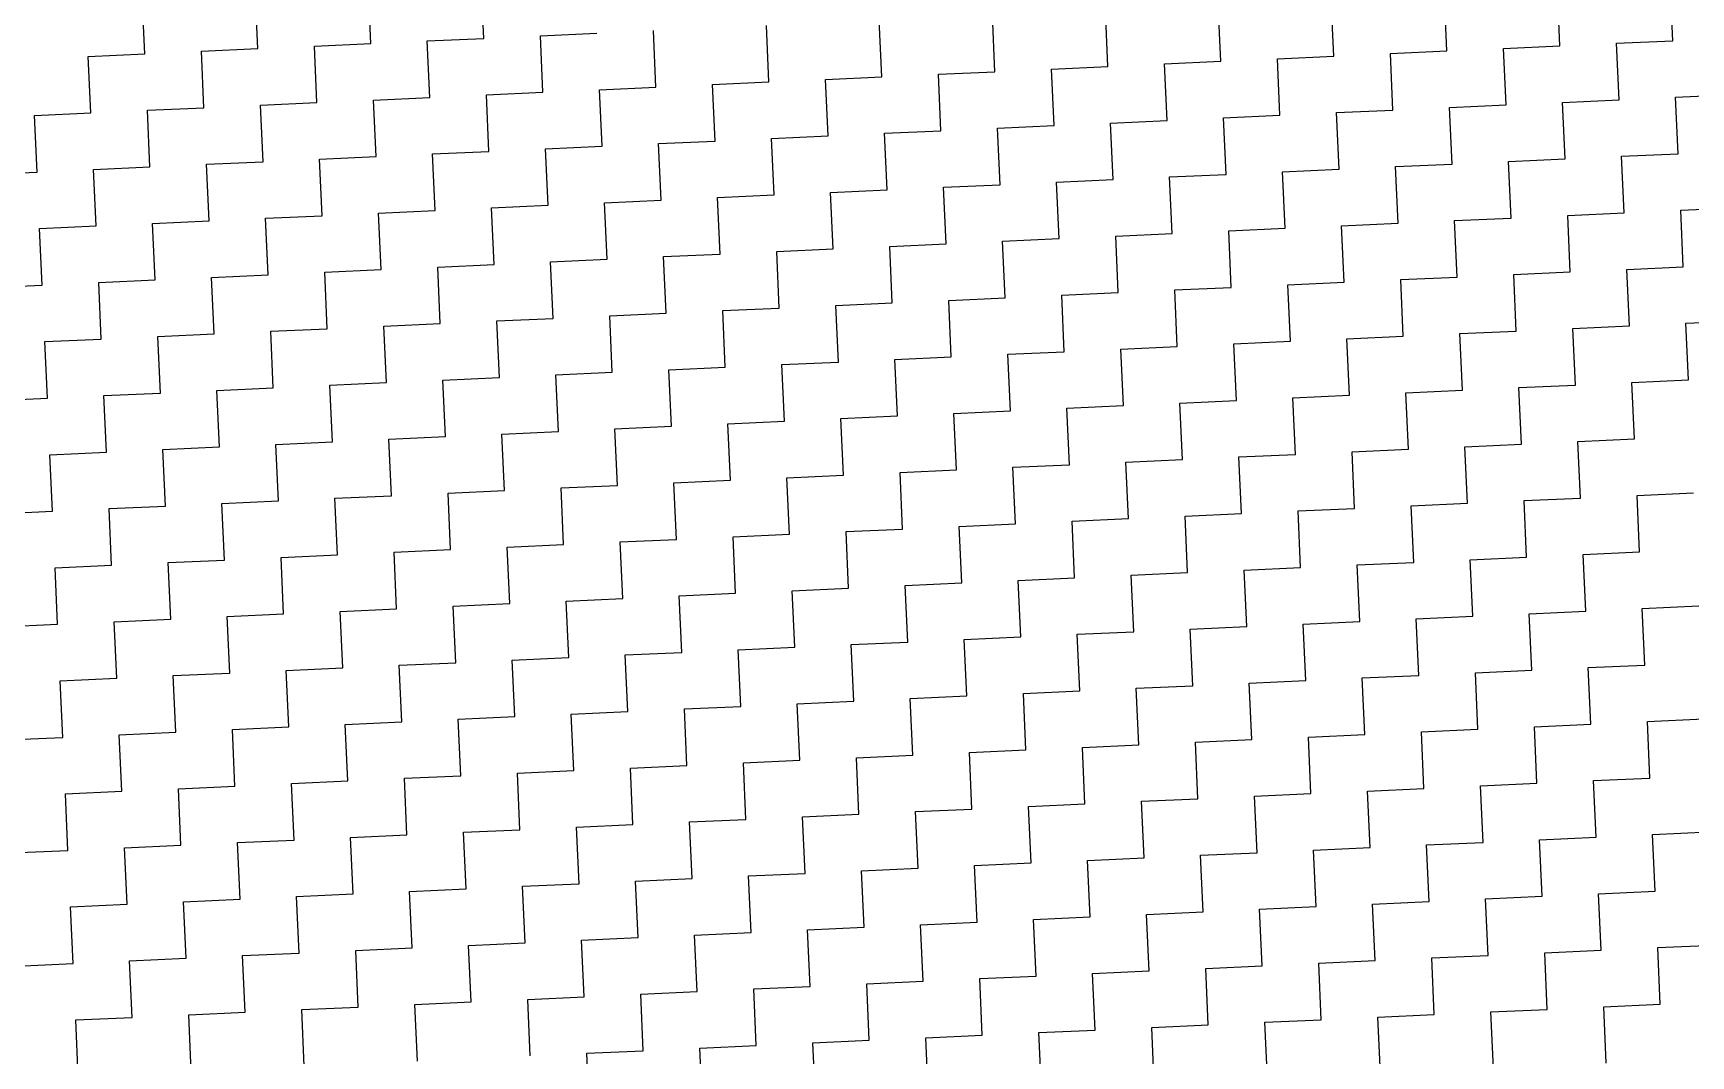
# Model space of a CAD drawing. Header units: metres. Extents: x 280741 to 282709, y 2085398 to 2088597.
# Drawn here: x 282324.9 to 282509.1, y 2086768.1 to 2086881.7 of the extents above; entities that cross this region are included whole.
import ezdxf

# ---------------------------------------------------------------- set-up
doc = ezdxf.new("R2010")
doc.units = ezdxf.units.M
doc.layers.add('POLY_HATCH', color=12, linetype='Continuous')

msp = doc.modelspace()

# ---------------------------------------------------------------- linework, layer by layer
at = {"layer": 'POLY_HATCH', "linetype": 'Continuous'}
for p, q in [((282362.43, 2086880.55), (282362.14, 2086886.82)), ((282374.98, 2086881.12), (282374.69, 2086887.4)), ((282507.07, 2086880.86), (282506.78, 2086887.14)), ((282337.32, 2086879.4), (282337.03, 2086885.68)), ((282349.87, 2086879.98), (282349.59, 2086886.25)), ((282469.41, 2086879.14), (282469.12, 2086885.42)), ((282481.96, 2086879.72), (282481.68, 2086885.99)), ((282494.52, 2086880.29), (282494.23, 2086886.57)), ((282419.2, 2086876.85), (282418.91, 2086883.13)), ((282431.75, 2086877.42), (282431.47, 2086883.7)), ((282444.31, 2086878), (282444.02, 2086884.27)), ((282456.86, 2086878.57), (282456.57, 2086884.85)), ((282381.26, 2086881.41), (282387.53, 2086881.69)), ((282381.54, 2086875.13), (282381.26, 2086881.41)), ((282394.09, 2086875.7), (282393.81, 2086881.98)), ((282406.65, 2086876.28), (282406.36, 2086882.55)), ((282331.04, 2086879.12), (282337.32, 2086879.4)), ((282343.6, 2086879.69), (282349.87, 2086879.98)), ((282343.88, 2086873.41), (282343.6, 2086879.69)), ((282356.15, 2086880.26), (282362.43, 2086880.55)), ((282356.44, 2086873.99), (282356.15, 2086880.26)), ((282368.7, 2086880.83), (282374.98, 2086881.12)), ((282368.99, 2086874.56), (282368.7, 2086880.83)), ((282475.69, 2086879.43), (282481.96, 2086879.72)), ((282475.97, 2086873.15), (282475.69, 2086879.43)), ((282488.24, 2086880), (282494.52, 2086880.29)), ((282488.53, 2086873.73), (282488.24, 2086880)), ((282500.79, 2086880.58), (282507.07, 2086880.86)), ((282501.08, 2086874.3), (282500.79, 2086880.58)), ((282331.33, 2086872.84), (282331.04, 2086879.12)), ((282438.03, 2086877.71), (282444.31, 2086878)), ((282438.32, 2086871.43), (282438.03, 2086877.71)), ((282450.58, 2086878.28), (282456.86, 2086878.57)), ((282450.87, 2086872.01), (282450.58, 2086878.28)), ((282463.13, 2086878.86), (282469.41, 2086879.14)), ((282463.42, 2086872.58), (282463.13, 2086878.86)), ((282387.82, 2086875.42), (282394.09, 2086875.7)), ((282400.37, 2086875.99), (282406.65, 2086876.28)), ((282400.66, 2086869.72), (282400.37, 2086875.99)), ((282412.92, 2086876.56), (282419.2, 2086876.85)), ((282413.21, 2086870.29), (282412.92, 2086876.56)), ((282425.48, 2086877.14), (282431.75, 2086877.42)), ((282425.76, 2086870.86), (282425.48, 2086877.14)), ((282350.16, 2086873.7), (282356.44, 2086873.99)), ((282362.71, 2086874.27), (282368.99, 2086874.56)), ((282363, 2086868), (282362.71, 2086874.27)), ((282375.27, 2086874.85), (282381.54, 2086875.13)), ((282375.55, 2086868.57), (282375.27, 2086874.85)), ((282388.11, 2086869.14), (282387.82, 2086875.42)), ((282494.8, 2086874.01), (282501.08, 2086874.3)), ((282495.09, 2086867.74), (282494.8, 2086874.01)), ((282507.36, 2086874.59), (282513.63, 2086874.87)), ((282507.64, 2086868.31), (282507.36, 2086874.59)), ((282325.06, 2086872.55), (282331.33, 2086872.84)), ((282325.34, 2086866.28), (282325.06, 2086872.55)), ((282337.61, 2086873.13), (282343.88, 2086873.41)), ((282337.89, 2086866.85), (282337.61, 2086873.13)), ((282350.45, 2086867.42), (282350.16, 2086873.7)), ((282444.59, 2086871.72), (282450.87, 2086872.01)), ((282457.14, 2086872.29), (282463.42, 2086872.58)), ((282457.43, 2086866.02), (282457.14, 2086872.29)), ((282469.7, 2086872.87), (282475.97, 2086873.15)), ((282469.98, 2086866.59), (282469.7, 2086872.87)), ((282482.25, 2086873.44), (282488.53, 2086873.73)), ((282482.54, 2086867.16), (282482.25, 2086873.44)), ((282406.93, 2086870), (282413.21, 2086870.29)), ((282419.49, 2086870.58), (282425.76, 2086870.86)), ((282419.77, 2086864.3), (282419.49, 2086870.58)), ((282432.04, 2086871.15), (282438.32, 2086871.43)), ((282432.33, 2086864.87), (282432.04, 2086871.15)), ((282444.88, 2086865.45), (282444.59, 2086871.72)), ((282369.28, 2086868.28), (282375.55, 2086868.57)), ((282381.83, 2086868.86), (282388.11, 2086869.14)), ((282382.12, 2086862.58), (282381.83, 2086868.86)), ((282394.38, 2086869.43), (282400.66, 2086869.72)), ((282394.67, 2086863.15), (282394.38, 2086869.43)), ((282407.22, 2086863.73), (282406.93, 2086870)), ((282501.37, 2086868.02), (282507.64, 2086868.31)), ((282331.62, 2086866.56), (282337.89, 2086866.85)), ((282331.9, 2086860.29), (282331.62, 2086866.56)), ((282344.17, 2086867.14), (282350.45, 2086867.42)), ((282344.46, 2086860.86), (282344.17, 2086867.14)), ((282356.72, 2086867.71), (282363, 2086868)), ((282357.01, 2086861.43), (282356.72, 2086867.71)), ((282369.56, 2086862.01), (282369.28, 2086868.28)), ((282463.71, 2086866.3), (282469.98, 2086866.59)), ((282476.26, 2086866.88), (282482.54, 2086867.16)), ((282476.55, 2086860.6), (282476.26, 2086866.88)), ((282488.81, 2086867.45), (282495.09, 2086867.74)), ((282489.1, 2086861.17), (282488.81, 2086867.45)), ((282501.65, 2086861.75), (282501.37, 2086868.02)), ((282319.07, 2086865.99), (282325.34, 2086866.28)), ((282426.05, 2086864.59), (282432.33, 2086864.87)), ((282438.6, 2086865.16), (282444.88, 2086865.45)), ((282438.89, 2086858.88), (282438.6, 2086865.16)), ((282451.16, 2086865.73), (282457.43, 2086866.02)), ((282451.44, 2086859.46), (282451.16, 2086865.73)), ((282463.99, 2086860.03), (282463.71, 2086866.3)), ((282388.39, 2086862.87), (282394.67, 2086863.15)), ((282388.68, 2086856.59), (282388.39, 2086862.87)), ((282400.94, 2086863.44), (282407.22, 2086863.73)), ((282401.23, 2086857.16), (282400.94, 2086863.44)), ((282413.5, 2086864.01), (282419.77, 2086864.3)), ((282413.78, 2086857.74), (282413.5, 2086864.01)), ((282426.34, 2086858.31), (282426.05, 2086864.59)), ((282350.73, 2086861.15), (282357.01, 2086861.43)), ((282351.02, 2086854.87), (282350.73, 2086861.15)), ((282363.29, 2086861.72), (282369.56, 2086862.01)), ((282363.57, 2086855.44), (282363.29, 2086861.72)), ((282375.84, 2086862.29), (282382.12, 2086862.58)), ((282376.13, 2086856.02), (282375.84, 2086862.29)), ((282482.82, 2086860.89), (282489.1, 2086861.17)), ((282495.38, 2086861.46), (282501.65, 2086861.75)), ((282495.66, 2086855.19), (282495.38, 2086861.46)), ((282507.93, 2086862.03), (282514.2, 2086862.32)), ((282508.22, 2086855.76), (282507.93, 2086862.03)), ((282325.63, 2086860), (282331.9, 2086860.29)), ((282325.91, 2086853.72), (282325.63, 2086860)), ((282338.18, 2086860.57), (282344.46, 2086860.86)), ((282338.47, 2086854.3), (282338.18, 2086860.57)), ((282445.17, 2086859.17), (282451.44, 2086859.46)), ((282445.45, 2086852.89), (282445.17, 2086859.17)), ((282457.72, 2086859.74), (282463.99, 2086860.03)), ((282458, 2086853.47), (282457.72, 2086859.74)), ((282470.27, 2086860.32), (282476.55, 2086860.6)), ((282470.56, 2086854.04), (282470.27, 2086860.32)), ((282483.11, 2086854.61), (282482.82, 2086860.89)), ((282407.51, 2086857.45), (282413.78, 2086857.74)), ((282407.79, 2086851.17), (282407.51, 2086857.45)), ((282420.06, 2086858.02), (282426.34, 2086858.31)), ((282420.35, 2086851.75), (282420.06, 2086858.02)), ((282432.61, 2086858.6), (282438.89, 2086858.88)), ((282432.9, 2086852.32), (282432.61, 2086858.6)), ((282357.3, 2086855.16), (282363.57, 2086855.44)), ((282369.85, 2086855.73), (282376.13, 2086856.02)), ((282370.14, 2086849.45), (282369.85, 2086855.73)), ((282382.4, 2086856.3), (282388.68, 2086856.59)), ((282382.69, 2086850.03), (282382.4, 2086856.3)), ((282394.95, 2086856.88), (282401.23, 2086857.16)), ((282395.24, 2086850.6), (282394.95, 2086856.88)), ((282501.94, 2086855.47), (282508.22, 2086855.76)), ((282502.23, 2086849.2), (282501.94, 2086855.47)), ((282319.64, 2086853.44), (282325.91, 2086853.72)), ((282332.19, 2086854.01), (282338.47, 2086854.3)), ((282332.48, 2086847.73), (282332.19, 2086854.01)), ((282344.74, 2086854.58), (282351.02, 2086854.87)), ((282345.03, 2086848.31), (282344.74, 2086854.58)), ((282357.58, 2086848.88), (282357.3, 2086855.16)), ((282464.28, 2086853.75), (282470.56, 2086854.04)), ((282464.57, 2086847.48), (282464.28, 2086853.75)), ((282476.83, 2086854.33), (282483.11, 2086854.61)), ((282477.12, 2086848.05), (282476.83, 2086854.33)), ((282489.39, 2086854.9), (282495.66, 2086855.19)), ((282489.67, 2086848.62), (282489.39, 2086854.9)), ((282414.07, 2086851.46), (282420.35, 2086851.75)), ((282426.62, 2086852.03), (282432.9, 2086852.32)), ((282426.91, 2086845.76), (282426.62, 2086852.03)), ((282439.18, 2086852.61), (282445.45, 2086852.89)), ((282439.46, 2086846.33), (282439.18, 2086852.61)), ((282451.73, 2086853.18), (282458, 2086853.47)), ((282452.01, 2086846.9), (282451.73, 2086853.18)), ((282376.41, 2086849.74), (282382.69, 2086850.03)), ((282388.96, 2086850.31), (282395.24, 2086850.6)), ((282389.25, 2086844.04), (282388.96, 2086850.31)), ((282401.52, 2086850.89), (282407.79, 2086851.17)), ((282401.8, 2086844.61), (282401.52, 2086850.89)), ((282414.36, 2086845.18), (282414.07, 2086851.46)), ((282338.75, 2086848.02), (282345.03, 2086848.31)), ((282351.31, 2086848.59), (282357.58, 2086848.88)), ((282351.59, 2086842.32), (282351.31, 2086848.59)), ((282363.86, 2086849.17), (282370.14, 2086849.45)), ((282364.15, 2086842.89), (282363.86, 2086849.17)), ((282376.7, 2086843.46), (282376.41, 2086849.74)), ((282483.4, 2086848.34), (282489.67, 2086848.62)), ((282483.68, 2086842.06), (282483.4, 2086848.34)), ((282495.95, 2086848.91), (282502.23, 2086849.2)), ((282496.24, 2086842.63), (282495.95, 2086848.91)), ((282508.5, 2086849.48), (282514.78, 2086849.77)), ((282508.79, 2086843.21), (282508.5, 2086849.48)), ((282326.2, 2086847.45), (282332.48, 2086847.73)), ((282326.49, 2086841.17), (282326.2, 2086847.45)), ((282339.04, 2086841.74), (282338.75, 2086848.02)), ((282433.19, 2086846.04), (282439.46, 2086846.33)), ((282445.74, 2086846.62), (282452.01, 2086846.9)), ((282446.03, 2086840.34), (282445.74, 2086846.62)), ((282458.29, 2086847.19), (282464.57, 2086847.48)), ((282458.58, 2086840.91), (282458.29, 2086847.19)), ((282470.84, 2086847.76), (282477.12, 2086848.05)), ((282471.13, 2086841.49), (282470.84, 2086847.76)), ((282395.53, 2086844.32), (282401.8, 2086844.61)), ((282408.08, 2086844.9), (282414.36, 2086845.18)), ((282408.37, 2086838.62), (282408.08, 2086844.9)), ((282420.63, 2086845.47), (282426.91, 2086845.76)), ((282420.92, 2086839.19), (282420.63, 2086845.47)), ((282433.47, 2086839.77), (282433.19, 2086846.04)), ((282357.87, 2086842.6), (282364.15, 2086842.89)), ((282358.16, 2086836.33), (282357.87, 2086842.6)), ((282370.42, 2086843.18), (282376.7, 2086843.46)), ((282370.71, 2086836.9), (282370.42, 2086843.18)), ((282382.98, 2086843.75), (282389.25, 2086844.04)), ((282383.26, 2086837.47), (282382.98, 2086843.75)), ((282395.81, 2086838.05), (282395.53, 2086844.32)), ((282489.96, 2086842.35), (282496.24, 2086842.63)), ((282502.51, 2086842.92), (282508.79, 2086843.21)), ((282502.8, 2086836.64), (282502.51, 2086842.92)), ((282320.21, 2086840.88), (282326.49, 2086841.17)), ((282332.76, 2086841.46), (282339.04, 2086841.74)), ((282333.05, 2086835.18), (282332.76, 2086841.46)), ((282345.32, 2086842.03), (282351.59, 2086842.32)), ((282345.6, 2086835.75), (282345.32, 2086842.03)), ((282452.3, 2086840.63), (282458.58, 2086840.91)), ((282464.85, 2086841.2), (282471.13, 2086841.49)), ((282465.14, 2086834.92), (282464.85, 2086841.2)), ((282477.41, 2086841.77), (282483.68, 2086842.06)), ((282477.69, 2086835.5), (282477.41, 2086841.77)), ((282490.25, 2086836.07), (282489.96, 2086842.35)), ((282414.64, 2086838.91), (282420.92, 2086839.19)), ((282414.93, 2086832.63), (282414.64, 2086838.91)), ((282427.2, 2086839.48), (282433.47, 2086839.77)), ((282427.48, 2086833.2), (282427.2, 2086839.48)), ((282439.75, 2086840.05), (282446.03, 2086840.34)), ((282440.04, 2086833.78), (282439.75, 2086840.05)), ((282452.59, 2086834.35), (282452.3, 2086840.63)), ((282376.99, 2086837.19), (282383.26, 2086837.47)), ((282377.27, 2086830.91), (282376.99, 2086837.19)), ((282389.54, 2086837.76), (282395.81, 2086838.05)), ((282389.82, 2086831.48), (282389.54, 2086837.76)), ((282402.09, 2086838.33), (282408.37, 2086838.62)), ((282402.38, 2086832.06), (282402.09, 2086838.33)), ((282326.77, 2086834.89), (282333.05, 2086835.18)), ((282339.33, 2086835.47), (282345.6, 2086835.75)), ((282339.61, 2086829.19), (282339.33, 2086835.47)), ((282351.88, 2086836.04), (282358.16, 2086836.33)), ((282352.17, 2086829.76), (282351.88, 2086836.04)), ((282364.43, 2086836.61), (282370.71, 2086836.9)), ((282364.72, 2086830.34), (282364.43, 2086836.61)), ((282471.42, 2086835.21), (282477.69, 2086835.5)), ((282471.7, 2086828.93), (282471.42, 2086835.21)), ((282483.97, 2086835.78), (282490.25, 2086836.07)), ((282484.26, 2086829.51), (282483.97, 2086835.78)), ((282496.52, 2086836.36), (282502.8, 2086836.64)), ((282496.81, 2086830.08), (282496.52, 2086836.36)), ((282327.06, 2086828.62), (282326.77, 2086834.89)), ((282433.76, 2086833.49), (282440.04, 2086833.78)), ((282434.05, 2086827.21), (282433.76, 2086833.49)), ((282446.31, 2086834.06), (282452.59, 2086834.35)), ((282446.6, 2086827.79), (282446.31, 2086834.06)), ((282458.86, 2086834.64), (282465.14, 2086834.92)), ((282459.15, 2086828.36), (282458.86, 2086834.64)), ((282383.55, 2086831.2), (282389.82, 2086831.48)), ((282396.1, 2086831.77), (282402.38, 2086832.06)), ((282396.39, 2086825.49), (282396.1, 2086831.77)), ((282408.65, 2086832.34), (282414.93, 2086832.63)), ((282408.94, 2086826.07), (282408.65, 2086832.34)), ((282421.21, 2086832.92), (282427.48, 2086833.2)), ((282421.49, 2086826.64), (282421.21, 2086832.92)), ((282345.89, 2086829.48), (282352.17, 2086829.76)), ((282358.44, 2086830.05), (282364.72, 2086830.34)), ((282358.73, 2086823.77), (282358.44, 2086830.05)), ((282371, 2086830.62), (282377.27, 2086830.91)), ((282371.28, 2086824.35), (282371, 2086830.62)), ((282383.83, 2086824.92), (282383.55, 2086831.2)), ((282490.53, 2086829.79), (282496.81, 2086830.08)), ((282490.82, 2086823.52), (282490.53, 2086829.79)), ((282503.09, 2086830.37), (282509.36, 2086830.65)), ((282503.37, 2086824.09), (282503.09, 2086830.37)), ((282320.79, 2086828.33), (282327.06, 2086828.62)), ((282333.34, 2086828.9), (282339.61, 2086829.19)), ((282333.62, 2086822.63), (282333.34, 2086828.9)), ((282346.18, 2086823.2), (282345.89, 2086829.48)), ((282452.87, 2086828.07), (282459.15, 2086828.36)), ((282453.16, 2086821.8), (282452.87, 2086828.07)), ((282465.43, 2086828.65), (282471.7, 2086828.93)), ((282465.71, 2086822.37), (282465.43, 2086828.65)), ((282477.98, 2086829.22), (282484.26, 2086829.51)), ((282478.27, 2086822.94), (282477.98, 2086829.22)), ((282402.66, 2086825.78), (282408.94, 2086826.07)), ((282415.22, 2086826.35), (282421.49, 2086826.64)), ((282415.5, 2086820.08), (282415.22, 2086826.35)), ((282427.77, 2086826.93), (282434.05, 2086827.21)), ((282428.06, 2086820.65), (282427.77, 2086826.93)), ((282440.32, 2086827.5), (282446.6, 2086827.79)), ((282440.61, 2086821.22), (282440.32, 2086827.5)), ((282365.01, 2086824.06), (282371.28, 2086824.35)), ((282377.56, 2086824.63), (282383.83, 2086824.92)), ((282377.85, 2086818.36), (282377.56, 2086824.63)), ((282390.11, 2086825.21), (282396.39, 2086825.49)), ((282390.4, 2086818.93), (282390.11, 2086825.21)), ((282402.95, 2086819.5), (282402.66, 2086825.78)), ((282327.35, 2086822.34), (282333.62, 2086822.63)), ((282327.63, 2086816.07), (282327.35, 2086822.34)), ((282339.9, 2086822.91), (282346.18, 2086823.2)), ((282340.19, 2086816.64), (282339.9, 2086822.91)), ((282352.45, 2086823.49), (282358.73, 2086823.77)), ((282352.74, 2086817.21), (282352.45, 2086823.49)), ((282365.29, 2086817.78), (282365.01, 2086824.06)), ((282459.44, 2086822.08), (282465.71, 2086822.37)), ((282471.99, 2086822.66), (282478.27, 2086822.94)), ((282472.28, 2086816.38), (282471.99, 2086822.66)), ((282484.54, 2086823.23), (282490.82, 2086823.52)), ((282484.83, 2086816.95), (282484.54, 2086823.23)), ((282497.1, 2086823.8), (282503.37, 2086824.09)), ((282497.38, 2086817.53), (282497.1, 2086823.8)), ((282421.78, 2086820.36), (282428.06, 2086820.65)), ((282434.33, 2086820.94), (282440.61, 2086821.22)), ((282434.62, 2086814.66), (282434.33, 2086820.94)), ((282446.88, 2086821.51), (282453.16, 2086821.8)), ((282447.17, 2086815.23), (282446.88, 2086821.51)), ((282459.72, 2086815.81), (282459.44, 2086822.08)), ((282384.12, 2086818.64), (282390.4, 2086818.93)), ((282384.41, 2086812.37), (282384.12, 2086818.64)), ((282396.67, 2086819.22), (282402.95, 2086819.5)), ((282396.96, 2086812.94), (282396.67, 2086819.22)), ((282409.23, 2086819.79), (282415.5, 2086820.08)), ((282409.51, 2086813.51), (282409.23, 2086819.79)), ((282422.07, 2086814.09), (282421.78, 2086820.36)), ((282346.46, 2086816.93), (282352.74, 2086817.21)), ((282346.75, 2086810.65), (282346.46, 2086816.93)), ((282359.02, 2086817.5), (282365.29, 2086817.78)), ((282359.3, 2086811.22), (282359.02, 2086817.5)), ((282371.57, 2086818.07), (282377.85, 2086818.36)), ((282371.86, 2086811.8), (282371.57, 2086818.07)), ((282478.55, 2086816.67), (282484.83, 2086816.95)), ((282491.11, 2086817.24), (282497.38, 2086817.53)), ((282491.39, 2086810.96), (282491.11, 2086817.24)), ((282503.66, 2086817.81), (282509.93, 2086818.1)), ((282503.95, 2086811.54), (282503.66, 2086817.81)), ((282321.36, 2086815.78), (282327.63, 2086816.07)), ((282333.91, 2086816.35), (282340.19, 2086816.64)), ((282334.2, 2086810.08), (282333.91, 2086816.35)), ((282440.9, 2086814.95), (282447.17, 2086815.23)), ((282441.18, 2086808.67), (282440.9, 2086814.95)), ((282453.45, 2086815.52), (282459.72, 2086815.81)), ((282453.73, 2086809.24), (282453.45, 2086815.52)), ((282466, 2086816.09), (282472.28, 2086816.38)), ((282466.29, 2086809.82), (282466, 2086816.09)), ((282478.84, 2086810.39), (282478.55, 2086816.67)), ((282403.24, 2086813.23), (282409.51, 2086813.51)), ((282403.52, 2086806.95), (282403.24, 2086813.23)), ((282415.79, 2086813.8), (282422.07, 2086814.09)), ((282416.08, 2086807.53), (282415.79, 2086813.8)), ((282428.34, 2086814.37), (282434.62, 2086814.66)), ((282428.63, 2086808.1), (282428.34, 2086814.37)), ((282365.58, 2086811.51), (282371.86, 2086811.8)), ((282365.87, 2086805.23), (282365.58, 2086811.51)), ((282378.13, 2086812.08), (282384.41, 2086812.37)), ((282378.42, 2086805.81), (282378.13, 2086812.08)), ((282390.68, 2086812.66), (282396.96, 2086812.94)), ((282390.97, 2086806.38), (282390.68, 2086812.66)), ((282497.67, 2086811.25), (282503.95, 2086811.54)), ((282497.96, 2086804.97), (282497.67, 2086811.25)), ((282327.92, 2086809.79), (282334.2, 2086810.08)), ((282328.21, 2086803.51), (282327.92, 2086809.79)), ((282340.47, 2086810.36), (282346.75, 2086810.65)), ((282340.76, 2086804.09), (282340.47, 2086810.36)), ((282353.03, 2086810.94), (282359.3, 2086811.22)), ((282353.31, 2086804.66), (282353.03, 2086810.94)), ((282460.01, 2086809.53), (282466.29, 2086809.82)), ((282460.3, 2086803.26), (282460.01, 2086809.53)), ((282472.56, 2086810.1), (282478.84, 2086810.39)), ((282472.85, 2086803.83), (282472.56, 2086810.1)), ((282485.12, 2086810.68), (282491.39, 2086810.96)), ((282485.4, 2086804.4), (282485.12, 2086810.68)), ((282422.35, 2086807.81), (282428.63, 2086808.1)), ((282422.64, 2086801.54), (282422.35, 2086807.81)), ((282434.91, 2086808.38), (282441.18, 2086808.67)), ((282435.19, 2086802.11), (282434.91, 2086808.38)), ((282447.46, 2086808.96), (282453.73, 2086809.24)), ((282447.74, 2086802.68), (282447.46, 2086808.96)), ((282372.14, 2086805.52), (282378.42, 2086805.81)), ((282384.69, 2086806.09), (282390.97, 2086806.38)), ((282384.98, 2086799.82), (282384.69, 2086806.09)), ((282397.25, 2086806.67), (282403.52, 2086806.95)), ((282397.53, 2086800.39), (282397.25, 2086806.67)), ((282409.8, 2086807.24), (282416.08, 2086807.53)), ((282410.09, 2086800.96), (282409.8, 2086807.24)), ((282334.48, 2086803.8), (282340.76, 2086804.09)), ((282347.04, 2086804.37), (282353.31, 2086804.66)), ((282347.32, 2086798.1), (282347.04, 2086804.37)), ((282359.59, 2086804.95), (282365.87, 2086805.23)), ((282359.88, 2086798.67), (282359.59, 2086804.95)), ((282372.43, 2086799.24), (282372.14, 2086805.52)), ((282479.13, 2086804.11), (282485.4, 2086804.4)), ((282479.41, 2086797.84), (282479.13, 2086804.11)), ((282491.68, 2086804.69), (282497.96, 2086804.97)), ((282491.97, 2086798.41), (282491.68, 2086804.69)), ((282504.23, 2086805.26), (282510.51, 2086805.55)), ((282504.52, 2086798.98), (282504.23, 2086805.26)), ((282321.93, 2086803.23), (282328.21, 2086803.51)), ((282334.77, 2086797.52), (282334.48, 2086803.8)), ((282428.92, 2086801.82), (282435.19, 2086802.11)), ((282441.47, 2086802.4), (282447.74, 2086802.68)), ((282441.75, 2086796.12), (282441.47, 2086802.4)), ((282454.02, 2086802.97), (282460.3, 2086803.26)), ((282454.31, 2086796.69), (282454.02, 2086802.97)), ((282466.57, 2086803.54), (282472.85, 2086803.83)), ((282466.86, 2086797.27), (282466.57, 2086803.54)), ((282391.26, 2086800.1), (282397.53, 2086800.39)), ((282403.81, 2086800.68), (282410.09, 2086800.96)), ((282404.1, 2086794.4), (282403.81, 2086800.68)), ((282416.36, 2086801.25), (282422.64, 2086801.54)), ((282416.65, 2086794.97), (282416.36, 2086801.25)), ((282429.2, 2086795.55), (282428.92, 2086801.82)), ((282353.6, 2086798.38), (282359.88, 2086798.67)), ((282353.89, 2086792.11), (282353.6, 2086798.38)), ((282366.15, 2086798.96), (282372.43, 2086799.24)), ((282366.44, 2086792.68), (282366.15, 2086798.96)), ((282378.71, 2086799.53), (282384.98, 2086799.82)), ((282378.99, 2086793.25), (282378.71, 2086799.53)), ((282391.54, 2086793.83), (282391.26, 2086800.1)), ((282485.69, 2086798.13), (282491.97, 2086798.41)), ((282498.24, 2086798.7), (282504.52, 2086798.98)), ((282498.53, 2086792.42), (282498.24, 2086798.7)), ((282328.49, 2086797.24), (282334.77, 2086797.52)), ((282328.78, 2086790.96), (282328.49, 2086797.24)), ((282341.05, 2086797.81), (282347.32, 2086798.1)), ((282341.33, 2086791.53), (282341.05, 2086797.81)), ((282448.03, 2086796.41), (282454.31, 2086796.69)), ((282460.58, 2086796.98), (282466.86, 2086797.27)), ((282460.87, 2086790.7), (282460.58, 2086796.98)), ((282473.14, 2086797.55), (282479.41, 2086797.84)), ((282473.42, 2086791.28), (282473.14, 2086797.55)), ((282485.98, 2086791.85), (282485.69, 2086798.13)), ((282410.37, 2086794.69), (282416.65, 2086794.97)), ((282410.66, 2086788.41), (282410.37, 2086794.69)), ((282422.93, 2086795.26), (282429.2, 2086795.55)), ((282423.21, 2086788.98), (282422.93, 2086795.26)), ((282435.48, 2086795.83), (282441.75, 2086796.12)), ((282435.77, 2086789.56), (282435.48, 2086795.83)), ((282448.32, 2086790.13), (282448.03, 2086796.41)), ((282372.72, 2086792.97), (282378.99, 2086793.25)), ((282373, 2086786.69), (282372.72, 2086792.97)), ((282385.27, 2086793.54), (282391.54, 2086793.83)), ((282385.55, 2086787.26), (282385.27, 2086793.54)), ((282397.82, 2086794.11), (282404.1, 2086794.4)), ((282398.11, 2086787.84), (282397.82, 2086794.11)), ((282504.8, 2086792.71), (282511.08, 2086793)), ((282335.06, 2086791.25), (282341.33, 2086791.53)), ((282335.34, 2086784.97), (282335.06, 2086791.25)), ((282347.61, 2086791.82), (282353.89, 2086792.11)), ((282347.9, 2086785.54), (282347.61, 2086791.82)), ((282360.16, 2086792.39), (282366.44, 2086792.68)), ((282360.45, 2086786.12), (282360.16, 2086792.39)), ((282467.15, 2086790.99), (282473.42, 2086791.28)), ((282467.43, 2086784.71), (282467.15, 2086790.99)), ((282479.7, 2086791.56), (282485.98, 2086791.85)), ((282479.99, 2086785.29), (282479.7, 2086791.56)), ((282492.25, 2086792.14), (282498.53, 2086792.42)), ((282492.54, 2086785.86), (282492.25, 2086792.14)), ((282505.09, 2086786.43), (282504.8, 2086792.71)), ((282322.5, 2086790.67), (282328.78, 2086790.96)), ((282429.49, 2086789.27), (282435.77, 2086789.56)), ((282429.78, 2086782.99), (282429.49, 2086789.27)), ((282442.04, 2086789.84), (282448.32, 2086790.13)), ((282442.33, 2086783.57), (282442.04, 2086789.84)), ((282454.59, 2086790.42), (282460.87, 2086790.7)), ((282454.88, 2086784.14), (282454.59, 2086790.42)), ((282391.83, 2086787.55), (282398.11, 2086787.84)), ((282392.12, 2086781.27), (282391.83, 2086787.55)), ((282404.38, 2086788.12), (282410.66, 2086788.41)), ((282404.67, 2086781.85), (282404.38, 2086788.12)), ((282416.94, 2086788.7), (282423.21, 2086788.98)), ((282417.22, 2086782.42), (282416.94, 2086788.7)), ((282341.62, 2086785.26), (282347.9, 2086785.54)), ((282354.17, 2086785.83), (282360.45, 2086786.12)), ((282354.46, 2086779.55), (282354.17, 2086785.83)), ((282366.73, 2086786.4), (282373, 2086786.69)), ((282367.01, 2086780.13), (282366.73, 2086786.4)), ((282379.28, 2086786.98), (282385.55, 2086787.26)), ((282379.56, 2086780.7), (282379.28, 2086786.98)), ((282486.26, 2086785.57), (282492.54, 2086785.86)), ((282486.55, 2086779.3), (282486.26, 2086785.57)), ((282498.82, 2086786.15), (282505.09, 2086786.43)), ((282499.1, 2086779.87), (282498.82, 2086786.15)), ((282329.07, 2086784.68), (282335.34, 2086784.97)), ((282329.35, 2086778.41), (282329.07, 2086784.68)), ((282341.91, 2086778.98), (282341.62, 2086785.26)), ((282448.6, 2086783.85), (282454.88, 2086784.14)), ((282448.89, 2086777.58), (282448.6, 2086783.85)), ((282461.16, 2086784.43), (282467.43, 2086784.71)), ((282461.44, 2086778.15), (282461.16, 2086784.43)), ((282473.71, 2086785), (282479.99, 2086785.29)), ((282474, 2086778.72), (282473.71, 2086785)), ((282398.39, 2086781.56), (282404.67, 2086781.85)), ((282410.95, 2086782.13), (282417.22, 2086782.42)), ((282411.23, 2086775.86), (282410.95, 2086782.13)), ((282423.5, 2086782.71), (282429.78, 2086782.99)), ((282423.79, 2086776.43), (282423.5, 2086782.71)), ((282436.05, 2086783.28), (282442.33, 2086783.57)), ((282436.34, 2086777), (282436.05, 2086783.28)), ((282360.74, 2086779.84), (282367.01, 2086780.13)), ((282373.29, 2086780.41), (282379.56, 2086780.7)), ((282373.58, 2086774.14), (282373.29, 2086780.41)), ((282385.84, 2086780.99), (282392.12, 2086781.27)), ((282386.13, 2086774.71), (282385.84, 2086780.99)), ((282398.68, 2086775.28), (282398.39, 2086781.56)), ((282505.38, 2086780.16), (282511.65, 2086780.44)), ((282505.66, 2086773.88), (282505.38, 2086780.16)), ((282323.08, 2086778.12), (282329.35, 2086778.41)), ((282335.63, 2086778.69), (282341.91, 2086778.98)), ((282335.92, 2086772.42), (282335.63, 2086778.69)), ((282348.18, 2086779.27), (282354.46, 2086779.55)), ((282348.47, 2086772.99), (282348.18, 2086779.27)), ((282361.02, 2086773.56), (282360.74, 2086779.84)), ((282455.17, 2086777.86), (282461.44, 2086778.15)), ((282467.72, 2086778.44), (282474, 2086778.72)), ((282468.01, 2086772.16), (282467.72, 2086778.44)), ((282480.27, 2086779.01), (282486.55, 2086779.3)), ((282480.56, 2086772.73), (282480.27, 2086779.01)), ((282492.83, 2086779.58), (282499.1, 2086779.87)), ((282493.11, 2086773.31), (282492.83, 2086779.58)), ((282417.51, 2086776.14), (282423.79, 2086776.43)), ((282430.06, 2086776.72), (282436.34, 2086777)), ((282430.35, 2086770.44), (282430.06, 2086776.72)), ((282442.61, 2086777.29), (282448.89, 2086777.58)), ((282442.9, 2086771.01), (282442.61, 2086777.29)), ((282455.45, 2086771.59), (282455.17, 2086777.86)), ((282379.85, 2086774.42), (282386.13, 2086774.71)), ((282380.14, 2086768.15), (282379.85, 2086774.42)), ((282392.4, 2086775), (282398.68, 2086775.28)), ((282392.69, 2086768.72), (282392.4, 2086775)), ((282404.96, 2086775.57), (282411.23, 2086775.86)), ((282405.24, 2086769.29), (282404.96, 2086775.57)), ((282417.8, 2086769.87), (282417.51, 2086776.14)), ((282342.19, 2086772.7), (282348.47, 2086772.99)), ((282342.48, 2086766.43), (282342.19, 2086772.7)), ((282354.75, 2086773.28), (282361.02, 2086773.56)), ((282355.03, 2086767), (282354.75, 2086773.28)), ((282367.3, 2086773.85), (282373.58, 2086774.14)), ((282367.59, 2086767.57), (282367.3, 2086773.85)), ((282474.28, 2086772.45), (282480.56, 2086772.73)), ((282486.84, 2086773.02), (282493.11, 2086773.31)), ((282487.12, 2086766.74), (282486.84, 2086773.02)), ((282499.39, 2086773.59), (282505.66, 2086773.88)), ((282499.67, 2086767.32), (282499.39, 2086773.59)), ((282329.64, 2086772.13), (282335.92, 2086772.42)), ((282329.93, 2086765.85), (282329.64, 2086772.13)), ((282436.63, 2086770.73), (282442.9, 2086771.01)), ((282436.91, 2086764.45), (282436.63, 2086770.73)), ((282449.18, 2086771.3), (282455.45, 2086771.59)), ((282449.46, 2086765.02), (282449.18, 2086771.3)), ((282461.73, 2086771.87), (282468.01, 2086772.16)), ((282462.02, 2086765.6), (282461.73, 2086771.87)), ((282474.57, 2086766.17), (282474.28, 2086772.45)), ((282398.97, 2086769.01), (282405.24, 2086769.29)), ((282399.25, 2086762.73), (282398.97, 2086769.01)), ((282411.52, 2086769.58), (282417.8, 2086769.87)), ((282411.81, 2086763.3), (282411.52, 2086769.58)), ((282424.07, 2086770.15), (282430.35, 2086770.44)), ((282424.36, 2086763.88), (282424.07, 2086770.15)), ((282386.41, 2086768.43), (282392.69, 2086768.72)), ((282386.7, 2086762.16), (282386.41, 2086768.43))]:
    msp.add_line(p, q, dxfattribs=at)

doc.saveas('drawing.dxf')
